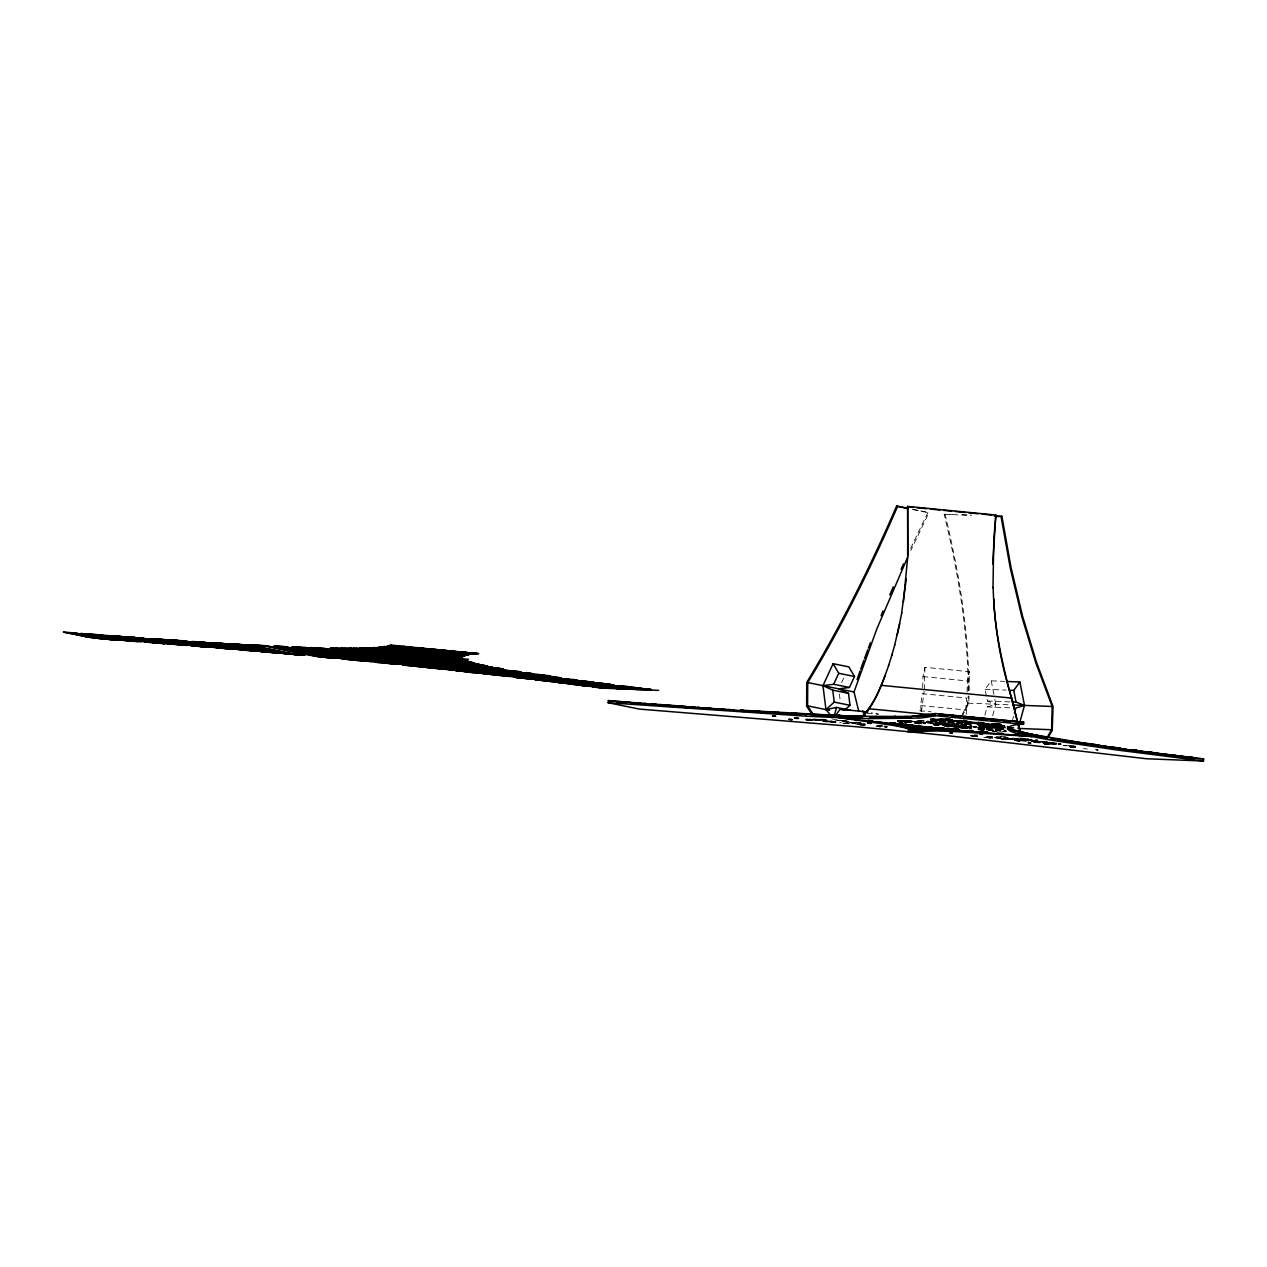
<?xml version="1.0" encoding="UTF-8"?>
<svg xmlns="http://www.w3.org/2000/svg" width="1267" height="1267" viewBox="0 0 1267 1267"><rect width="100%" height="100%" fill="white"/><g stroke="black" fill="none" stroke-linecap="round" stroke-linejoin="round"><path stroke-width="0.75" stroke-dasharray="5 3.75" d="M968.954 695.947L968.891 703.185L962.888 715M962.112 714.667L968.051 703.153L968.146 696.137M922.661 687.791L922.978 676.61L924.942 667.329L969.366 671.684L968.843 690.309M924.308 689.691L924.942 667.329M967.085 692.146L967.402 680.965L969.366 671.684M964.029 716.932L963.474 726.213L957.472 727.179L958.723 720.622M904.686 722.206L907.378 722.206M921.109 711.42L920.666 705.529L922.186 693.683L966.61 698.022L965.391 713.812M921.473 711.69L924.086 691.386M966.119 714.35L968.305 697.42M964.805 721.129L963.474 726.213L963.395 720.511M984.887 715.142L987.151 706.923L995.83 704.278L994.833 699.257M990.366 723.995L989.464 727.29L986.93 729.744M992.647 715.776L995.83 704.278L987.389 700.984L985.077 689.28L991.222 680.838L1004.588 681.377M1012.634 719.577L1013.552 716.283M922.36 723.79L915.598 722.713M841.621 682.612L843.806 677.893M910.64 548.453L927.935 512.359L928.854 512.818L910.767 550.591M970.316 727.131L956.648 726.593L960.212 719.973M958.612 721.113L955.983 725.959L971.583 726.577M956.648 726.609L959.42 722.063L984.269 723.061M983.461 730.774L988.086 723.204M850.03 723.79L839.609 722.364M968.162 690.832C968.051 631.251 958.137 572.098 944.184 514.323L952.578 514.339M900.948 722.111L899.618 721.667L910.007 722.158M963.664 727.844L961.542 727.828M915.043 722.507L919.05 721.857M950.915 719.102L930.453 719.07M951.343 719.292L931.166 719.292M952.23 719.45L930.39 719.403M951.897 719.482L930.358 719.292L967.45 721.509M1034.854 741.353L1036.089 741.306L1030.704 740.546M1000.154 723.995L996.1 723.869A337.545 14.143 5.2 0 1 992.869 723.742M962.049 514.719L971.536 515.083M944.184 514.323L970.728 515.368M985.077 689.28L1006.093 690.103M987.389 700.984L1010.322 701.902M968.051 703.153L1011.114 704.88M987.151 706.923L1010.084 707.825M994.595 723.79L1000.328 724.027M978.092 724.407L1004.842 725.468M979.391 726.894L1004.763 727.892M978.108 727.432L1003.48 728.446M974.165 734.828L978.076 734.987M970.87 735.272L976.762 735.493M1000.344 736.428L1008.215 736.745M977.791 736.111L969.999 735.794L975.178 736.349M987.531 736.491L1007.012 737.267M973.579 736.111L977.506 736.27M987.056 736.808L1006.917 737.426M1018.652 738.059L1028.535 738.455M986.169 737.125L1027.664 738.772M985.774 737.283L1028.582 738.978M987.452 737.521L1028.646 739.152M1000.265 738.376L1037.641 739.865M1001.563 738.772L1036.77 740.166M1037.926 740.577L1000.328 738.709M1015.643 740.039L1025.446 740.435M1027.394 740.514L1037.198 740.894L1031.813 740.625M1046.194 741.607L1014.614 740.356L1025.795 741.163M1014.281 740.53L1025.953 740.989M1033.729 741.29L1047.35 741.844M1033.682 741.48L1047.492 742.034M1034.268 741.86L1047.825 742.399M1034.157 742.034L1045.94 742.51M1057.011 743.127L1033.761 742.209L1039.843 742.779M1034.632 742.605L1042.488 742.921M1044.451 742.985L1056.219 743.46M1043.865 743.349L1055.68 743.824M1056.187 744.204L1044.261 743.919L1047.556 744.299M1063.615 745.645L1069.459 745.867L1063.472 745.534M1071.407 745.946L1075.303 746.105M1070.029 746.263L1075.81 746.485L1070.948 746.152M1069.902 746.453L1075.826 746.691M1071.502 746.722L1075.398 746.881M1070.187 747.039L1076 747.277M980.816 722.919L983.873 723.045M970.855 724.059L938.53 719.213M978.837 725.152L980.468 725.136L978.631 724.787M982.511 722.618L930.611 720.179L971.71 724.186M980.991 722.19L984.174 722.333M798.083 718.278L795.201 718.104M967.069 721.873L931.34 719.814M1026.46 740.308L1024.67 740.308L1026.064 740.577M1014.835 740.514L1023.293 741.084M959.167 720.654L966.246 721.05M970.87 724.566L931.403 720.147M918.892 723.774L915.55 723.552M794.852 717.946L797.988 717.977L795.122 717.47M798.495 718.437L794.567 718.167M1003.163 738.471L1016.894 739.405M951.976 720.226L932.686 719.007M1034.505 741.48L1038.797 741.559L1031.401 740.498M951.517 719.767L941.555 719.118M932.005 720.654L979.264 723.204A337.545 14.143 5.2 0 0 984.031 723.394L979.296 722.808M970.332 723.9L965.486 723.774L970.427 724.613M979.074 725.294L983.176 725.405L978.837 724.676M915.598 723.441L919.699 723.536L915.36 722.808M962.271 728.002L966.357 728.097L961.035 727.274M945.847 718.991L950.678 719.308M977.522 724.391L1002.625 727.955L979.375 725.658M1000.471 738.598L1013.362 739.611M1026.349 740.166L1021.962 740.055L1025.51 740.657M807.222 720.115L812.749 720.606L809.803 720.321M1034.41 741.607L1041.474 741.813L1038.671 741.227M931.562 720.67L939.18 721.034L931.071 719.862M970.585 723.79L963.094 723.536L964.425 723.964M979.027 725.421L985.853 725.595L979.074 724.566M961.415 727.939L969.033 728.303L960.924 727.131M1033.603 742.256L1041.268 742.842M1050.501 744.204L1043.089 743.713L1049.852 744.41M975.384 736.127L970.649 735.763M986.645 737.331L995.181 737.964M867.135 713.289L878.474 714.145L871.474 712.719M856.809 722.253L860.594 722.538A83.59 3.5 5.2 0 1 857.126 722.127M848.367 723.774L843.347 723.299L847.116 723.742M1070.583 746.564L1074.844 746.897M956.157 726.925L945.071 726.339M1026.603 740.071L1019.333 739.865L1026.413 740.767M931.102 720.749L936.503 720.828L931.182 719.989M908.946 722.19L902.009 721.905L902.88 722.19M962.207 728.129L960.956 728.034L967.37 728.541M1015.01 740.181L1024.021 740.91M986.55 736.919L1025.225 740.609M1001.563 738.471L1026.476 740.181M1043.644 743.539L1051.911 744.22M993.059 731.312L996.733 731.613M1034.981 742.003L1055.554 743.697L1034.11 741.559M1017.702 739.785L1047.461 742.304M1000.993 738.154L1025.953 740.752L1014.503 739.865M1012.935 739.738L1001.073 738.74M1053.843 743.935L1043.2 743.064L1056.916 744.299M1070.393 746.311L1073.292 746.564M1047.967 742.684L1034.822 741.575M1005.602 739.469L1000.93 739.057M1095.306 749.652L1098.109 749.89M805.685 719.925L813.066 720.559M1049.947 742.858L1055.854 743.381M1071.122 746.817L1074.147 747.087M1070.203 746.801L1073.893 747.118M1002.07 726.45L1003.923 726.625M957.789 726.941L952.04 726.941M822.821 721.557L830.503 722.238M1039.003 741.243L1046.463 741.908M1049.25 742.462L1056.345 743.096M992.758 738.028L986.724 737.489M831.421 722.19L812.796 719.023M971.995 735.351L977.902 735.889M807 719.244L835.792 721.968M794.662 718.056L798.178 718.389M860.705 724.851L864.506 725.215M806.889 720.02L812.464 720.59M860.071 724.93L863.841 725.278M1015.152 739.77L1025.922 740.799M1033.413 741.765L1055.158 743.951M959.531 726.989L946.275 726.244L947.605 726.672M880.961 726.894L875.212 726.355L880.201 726.815L876.368 726.039M1020.046 741.1L1015.326 740.625M898.224 721.762L902.12 722.142M915.788 723.489L919.699 723.869M960.703 727.86L968.511 728.62M978.267 729.57L984.126 730.14M962.033 728.192L965.913 728.573M993.154 731.202L997.05 731.582M805.432 719.07L820.905 720.622M922.978 676.61L967.402 680.965M920.666 705.529L965.09 709.884M919.699 710.724L931.293 711.864M947.7 718.959L951.612 719.339M996.638 723.742L1000.55 724.122M945.087 718.943L950.868 719.498M962.429 720.638L968.226 721.208M977.855 722.142L983.635 722.713M995.197 723.837L1000.978 724.407M942.711 718.959L952.562 719.925M968.336 721.477L960.006 720.527L978.441 723.314M976.208 722.238L984.095 723.014M991.966 723.79L1001.817 724.756M940.082 718.943L951.77 720.084M953.718 720.274L967.339 721.604M969.287 721.794L982.907 723.14M984.855 723.33L1000.423 724.851M939.037 719.086L1001.516 725.215M933.89 718.943L1004.082 725.69L990.81 723.869M933.336 719.023L1003.401 725.88M930.675 718.991L1005.808 726.466M931.435 719.308L1003.607 726.387M930.643 719.466L1004.462 726.688M930.564 719.925L971.741 723.964M979.581 724.724L1005.064 727.226M977.839 724.676L1004.969 727.337M931.799 720.511L970.839 724.328M978.647 725.104L1005.966 727.781M978.393 725.199L1003.987 727.812M930.406 720.955L971.741 724.993M977.855 725.484L1003.242 728.082L977.966 725.722M931.102 721.129L970.158 724.946M920.428 720.527L924.356 720.907M926.921 721.05L971.726 725.437M979.185 726.07L1004.937 728.81M918.813 720.59L924.657 721.176M926.605 721.366L971.409 725.753M1004.525 728.984L979.201 726.514L1004.921 729.238M916.896 720.622L924.72 721.382M926.668 721.572L971.662 725.991M907.71 720.559L970.459 726.704M977.807 727.321L1003.781 729.966M906.443 720.527L928.711 722.808M930.516 722.982L971.583 727.005M978.789 727.622L1006.172 730.299M901.249 720.543L971.631 727.242M978.029 727.971L1005.634 730.758M897.353 720.67L924.91 723.362M934.127 724.17L971.551 727.844L934.397 724.36M978.061 728.573L1006.632 731.186M897.242 720.717L924.625 723.409M979.375 728.763L1000.898 730.869M897.384 720.986L925.385 723.821M933.652 724.756L971.662 728.256M978.172 728.984L1005.555 731.661M897.337 721.461L905.192 722.222M914.98 723.014L922.709 723.774M933.636 724.993L938.15 725.294M945.388 726.134L955.54 726.989M961.067 727.67L969.968 728.573M977.823 729.333L986.74 730.188M988.513 730.362L996.543 731.154M897.321 721.652L903.165 722.222M914.584 723.267L920.46 723.837M945.42 726.403L951.802 727.005M978.583 729.649L985.077 730.172M992.235 730.996L996.591 731.692M944.675 726.514L948.571 726.894M961.035 728.224L966.087 728.62M842.793 723.251L845.707 723.52L843.6 723.188M987.579 736.808L999.077 737.948M1068.714 745.725L1075.778 746.437M1002.704 728.018L983.936 725.262L975.843 722.111M1030.72 740.324L1037.578 741.084M795.027 718.231L798.558 718.579M1034.917 741.718L1040.35 742.272M971.536 735.826L977.174 736.412M1004.066 725.928L988.703 724.059M1033.698 741.575L1056.931 744.046M987.041 737.616L990.43 737.98M999.679 726.213L984.887 724.17L978.488 721.905M1053.178 743.65L1056.757 744.046M983.841 737.204L992.552 738.075M987.484 737.663L991.047 738.059M822.853 720.828L834.383 722.158M1025.035 740.736L1026.286 740.878M806.145 719.941L808.504 720.21M1015.833 740.767L1019.349 741.163M833.734 722.269L824.294 721.208M806.683 719.197L822.584 721.018M794.805 717.835L798.289 718.231M1043.96 743.967L1047.255 744.347M1003.321 727.179L979.597 724.075M999.631 724.692L994.088 724.011M1071.344 747.182L1075.414 747.498M1069.855 746.912L1073.783 747.387M795.692 718.389L798.685 718.753M794.124 718.5L797.814 718.927M1003.432 729.507L990.065 727.147L977.031 723.077M795.898 717.439L797.925 717.692M835.887 722.222L822.917 720.67A295.813 12.385 5.2 0 0 809.534 719.118M807.412 719.529L815.061 720.559M1000.724 724.534L994.326 723.726M1083.507 748.559L1087.387 749.019M1003.068 728.889L980.135 724.518M991.823 723.679L1001.152 724.851M959.42 722.063L972.486 723.71M1003.717 727.591L985.504 724.993L977.57 722.412M961.257 727.416L963.664 727.812M1003.638 728.477L978.932 725.152M808.9 720.004L812.654 720.527M980.389 722.428L983.493 722.855M974.323 722.111L1002.989 726.799M998.554 723.853L1001.326 724.249M977.823 723.837L956.759 720.622M1003.67 726.197L987.706 723.9M996.701 723.663L999.948 724.138M915.661 722.998L916.991 723.251L915.36 723.283A48.764 2.043 5.2 0 1 918.718 723.742M971.203 724.043L940.352 718.959M964.488 720.654L967.735 721.145M971.694 723.536L943.582 718.912M1096.62 750.064L1097.982 750.286M947.89 719.102L952.151 719.846M912.303 509.176L927.935 512.359M913.206 509.635L928.854 512.818M877.667 725.405L882.608 726.149M856.08 722.174L865.646 724.122M854.908 722.206L864.458 724.154M843.996 720.622L865.599 725.025M842.127 720.511L865.092 725.183M840.924 720.543L863.872 725.215M835.84 719.783L854.972 723.679M834.129 719.672L853.515 723.615M855.447 724.011L861.259 725.199M822.568 719.149L837.74 722.253M821.206 719.181L836.378 722.269M819.812 719.197L835.016 722.301M815.71 718.991L830.661 722.047M814.269 719.007L829.236 722.063M810.009 719.086L817.722 720.67M808.584 719.118L816.328 720.701M807.475 719.213L814.919 720.733M795.264 717.36L799.097 718.136M806.762 719.704L810.595 720.48M794.156 717.787L798.02 718.579M985.077 723.425L980.357 721.952M1073.26 746.041L1075.984 746.659M1096.319 749.636L1097.887 749.985M975.653 722.602L977.728 723.568M987.627 724.344L989.464 727.29L981.228 723.267L981.656 730.869M978.726 726.118L979.977 729.539M944.992 514.038C958.945 571.813 968.859 630.966 968.986 690.547M991.222 680.838L994.516 697.579M839.372 694.015L840.227 700.857M945.8 726.672A41.795 1.758 5.2 0 1 948.381 726.973M945.926 726.371A48.764 2.043 5.2 0 1 949.046 726.72M898.984 721.937A55.732 2.328 5.2 0 1 902.5 722.174M917.641 723.362A55.732 2.328 5.2 0 1 921.584 723.695M933.478 724.787A55.732 2.328 5.2 0 1 941.254 725.563M945.039 725.959A55.732 2.328 5.2 0 1 952.309 726.751M962.16 727.923A55.732 2.328 5.2 0 1 965.09 728.303M899.538 721.636A62.701 2.629 5.2 0 1 906.443 722.158M916.564 722.966A62.701 2.629 5.2 0 1 925.464 723.742M934.381 724.581A62.701 2.629 5.2 0 1 943.139 725.453M947.383 725.896A62.701 2.629 5.2 0 1 959.436 727.226M963.126 727.67A62.701 2.629 5.2 0 1 969.952 728.541M978.457 729.744A62.701 2.629 5.2 0 1 980.769 730.125M898.065 721.208A69.653 2.914 5.2 0 1 910.609 722.174M915.487 722.586A69.653 2.914 5.2 0 1 925.369 723.441M935.284 724.36A69.653 2.914 5.2 0 1 971.124 728.287M978.219 729.238A69.653 2.914 5.2 0 1 984.253 730.109M898.604 720.939A76.622 3.215 5.2 0 1 914.394 722.19M916.199 722.348A76.622 3.215 5.2 0 1 925.274 723.14M930.738 723.647A76.622 3.215 5.2 0 1 971.314 727.939M979.644 729A76.622 3.215 5.2 0 1 986.882 729.998M992.885 730.932A76.622 3.215 5.2 0 1 995.387 731.36M897.955 720.575A83.59 3.5 5.2 0 1 925.195 722.839M931.15 723.394A83.59 3.5 5.2 0 1 970.474 727.496M980.088 728.668A83.59 3.5 5.2 0 1 995.846 730.837M882.798 725.833A90.559 3.785 5.2 0 1 879.076 725.405M859.279 722.919A90.559 3.785 5.2 0 1 855.146 722.333M847.956 721.224A90.559 3.785 5.2 0 1 844.962 720.717M902.769 720.638A90.559 3.785 5.2 0 1 925.1 722.538M931.546 723.124A90.559 3.785 5.2 0 1 968.574 726.925M979.502 728.208A90.559 3.785 5.2 0 1 997.905 730.647M1001.643 731.202A90.559 3.785 5.2 0 1 1005 731.74M881.484 726.023A97.527 4.086 5.2 0 1 875.434 725.326M864.157 723.964A97.527 4.086 5.2 0 1 849.666 722.016M845.596 721.414A97.527 4.086 5.2 0 1 841.937 720.828M833.607 719.26A97.527 4.086 5.2 0 1 831.77 718.817M906.032 720.606A97.527 4.086 5.2 0 1 925.005 722.238M931.958 722.871A97.527 4.086 5.2 0 1 970.284 726.799M977.839 727.67A97.527 4.086 5.2 0 1 998.998 730.346M1003.416 730.964A97.527 4.086 5.2 0 1 1006.141 731.376M1074.622 746.944A337.545 14.143 5.2 0 1 1068.477 745.725M1033.397 741.068L1030.99 740.989L1033.381 741.052"/><path stroke-width="1.5" d="M907.996 508.574L897.559 506.436C871.284 566.903 842.032 626.199 807.744 682.549L807.554 705.846L813.271 714.35L817.152 715.142M1043.374 737.109L1047.302 737.267L1051.578 729.744L1052.196 706.495L1035.757 662.72L1021.756 616.475L1010.195 567.759L1001.073 516.572L995.387 516.35M907.663 555.865L907.647 506.42L995.846 515.051L993.787 539.679L992.98 587.809M1141.092 752.044L1138.273 750.761M884.762 722.903L910.229 728.541A83.59 3.5 5.2 0 0 914.236 728.842L910.26 728.794C910.72 725.088 900.805 725.5 897.86 724.075L907.473 724.613M992.71 564.195L995.846 515.051M1192.722 757.539L1203.65 758.87L1203.46 761.008L1146.556 758.759L944.897 735.367A382.65 16.028 5.2 0 0 907.41 731.613A383.79 16.075 5.2 0 0 856.128 726.735L639.455 709.092L608.16 702.726L608.366 700.572L673.236 706.242M608.16 702.726L803.563 716.013A383.79 16.075 5.2 0 0 838.976 717.66L839.166 715.507L856.619 716.124M1007.376 726.545L1014.709 730.204L1032.082 734.401L1031.876 736.539L960.307 731.898A170.823 7.159 5.2 0 0 936.962 730.98L907.41 731.613L910.688 730.204L905.129 727.86A170.823 7.159 5.2 0 0 892.285 725.247L838.96 717.66A383.79 16.075 5.2 0 0 868.988 718.611L920.08 718.088L933.937 716.14L935.347 715.697L935.537 713.543L1023.736 722.19L1023.546 724.328C1008.31 723.932 999.647 730.457 1020.283 733.941A382.65 16.028 5.2 0 0 1031.876 736.539A383.774 16.075 5.2 0 0 1053.146 740.466L1116.306 749.906L1203.46 761.008M906.301 578.876L901.613 613.054M903.387 601.983L907.869 555.453L907.647 506.42M901.819 612.642L897.226 634.656M899.76 623.538L894.613 645.188M1057.66 739.326L1051.832 738.518M834.003 716.631L836.553 707.429L850.553 710.28M1014.455 712.988L1015.817 708.063L1024.496 705.402L1019.887 681.979L1006.505 681.456M1018.114 728.43L1024.496 705.402L1016.055 702.124L1012.222 701.981M891.715 655.53L894.803 644.776M888.531 665.698L891.905 655.118M460.824 657.019L361.76 648.276L461.204 658.207L457.054 657.969M794.726 713.812L801.092 713.923M858.788 711.341L854.006 691.988L876.922 628.733L907.6 557.369M857.094 679.587L860.055 670.972M888.737 665.286C882.275 683.293 875.798 702.472 862.067 716.283L845.168 715.728M860.673 669.229L863.793 660.487M864.442 658.729L867.689 649.892M907.077 508.115L896.656 505.992C870.397 566.587 840.924 625.866 806.746 682.406L806.636 706.321L812.812 715.317L862.035 717.28C873.438 705.751 879.472 690.135 885.269 675.263M868.37 648.102L870.413 642.733M881.088 615.683L883.067 610.916M889.798 594.872L893.314 586.748M979.834 718.896L977.459 718.801L981.26 719.118M901.122 569.216L903.514 563.863M844.471 710.328L849.999 705.307L848.51 693.35L838.722 688.884L849.413 687.474L854.496 676.483L848.874 666.901L833.116 663.686L822.964 685.669L825.957 709.615L830.978 715.522M848.51 693.35L832.736 690.135L822.964 685.669L833.654 684.259L838.738 673.284L833.116 663.686M389.666 646.408L388.874 646.297L459.303 656.734L371.722 648.166L459.826 656.29L460.618 655.863L378.104 647.785L465.306 652.473L384.313 646.962L448.391 650.795L391.297 646.566M910.625 728.588L907.948 726.45L897.59 724.027M910.53 729.665L910.229 728.541M834.589 716.932L840.037 709.235L867.974 712.006M1184.439 757.033L1177.597 757.08M1016.055 702.124L1013.743 690.42L1019.887 681.979M1159.448 754.594L1157.785 753.295M849.999 705.307L834.24 702.092L825.957 709.615L836.553 707.429M91.604 635.638L72.393 633.769L107.838 637.792A197.731 8.283 5.2 0 1 121.379 639.407L136.535 641.387L77.651 634.941L80.391 635.115M562.722 679.65L606.735 684.022L439.015 668.691L592.861 682.232L583.279 680.854L525.187 678.542M368.808 660.63L367.319 661.358L492.15 667.091M806.224 714.841L804.941 714.398M1001.073 516.572L1001.88 516.287L1011.018 567.473L1022.58 616.19L1036.564 662.435L1053.035 706.527L1052.244 730.378L1047.524 738.313L1020.458 732.785C1009.229 688.741 995.64 644.792 993.756 599.006M935.537 713.543L909.864 716.488L862.067 716.283M462.993 655.72L464.276 655.34M578.861 684.988C584.135 685.526 648.91 692.115 629.731 686.999L576.913 684.813M463.073 655.087L378.865 647.469L475.093 653.709L459.351 653.043A368.412 15.426 5.2 0 1 442.626 652.188L369.22 648.039M391.17 645.521L389.65 645.917L472.243 654.01L385.944 646.629L467.697 654.627L465.844 654.976L381.304 647.215M932.639 714.35L934.207 713.97M350.151 647.643L348.963 648.34L368.396 650.842L434.264 654.706A337.545 14.143 5.2 0 0 451.084 655.372L462.598 655.673L339.619 648.435L418.87 652.838M797.355 714.002L781.359 713.733M895.167 716.14L893.964 716.837L896.307 717.502M1061.588 740.609L1065.785 740.498M1169.314 755.829L1173.685 755.449M412.915 659.759L343.357 653.899L387.528 660.218L412.915 659.759C396.27 659.584 379.403 659.901 362.6 660.962L294.15 647.009L487.066 665.904L294.15 647.009L352.844 655.577L399.675 660.566L391.297 657.731L352.844 655.577M943.582 727.892L927.333 728.652L898.255 723.98M388.082 646.693L434.629 649.369L471.166 654.12L365.324 648.213L416.748 651.903M933.082 715.19L934.998 714.841M464.704 654.722L466.636 654.39M930.96 715.126L932.924 714.778M928.806 715.047L930.849 714.715M363.851 661.089L368.079 660.424L463.754 664.209L440.663 662.689M676.499 706.352L677.544 706.131L666.743 705.64M771.445 712.656L772.553 712.418L759.218 712.086M1151.655 753.168L1156.929 753.168M965.517 717.676L968.875 717.059L964.187 717.328L968.099 717.692M383.553 647.294L385.928 647.009M468.838 654.073L471.324 653.772L391.661 645.98L477.152 653.534L474.951 653.724M468.521 659.236L439.396 657.795L393.514 650.715A337.545 14.143 5.2 0 1 384.281 648.831L379.15 647.564L420.09 654.627L465.29 660.693L410.286 652.489L383.077 647.152L461.616 658.967L386.324 646.613L460.491 657.525L459.161 657.256M1013.537 727.733L1007.598 728.05M1017.939 722.76L1023.736 722.19L1016.878 722.063L1020.109 722.19L1018.066 722.142M926.541 715.348L924.039 715.617L927.967 716.013M1133.997 750.682L1137.402 750.666M990.984 720.115L997.272 719.593L991.681 719.593M1100.104 746.168L1106.424 746.833M923.12 716.283L928.046 716.14M916.199 716.457L919.779 716.473M375.729 647.69L378.627 647.469M920.729 716.188L923.643 715.966M910.276 729.127L944.263 729.048L917.672 728.715M910.181 730.204L933.763 729.824L972.47 731.471M987.769 719.038L989.337 719.038M912.113 728.968L922.709 728.636L903.482 725.262M911.702 716.409L915.138 716.267M984.966 719.007L986.755 718.896L977.427 718.927M709.346 708.902L719.735 708.855M157.235 639.423L251.389 649.147A295.813 12.385 5.2 0 1 277.901 652.172L300.707 655.023L133.494 637.491L267.749 652.077L264.787 651.824M714.572 708.95L678.51 705.988L682.359 706.4M685.479 707.398L699.986 707.635M79.441 635.353L109.247 635.923L106.571 636.382A197.731 8.283 5.2 0 1 102.152 636.636L87.645 636.826L103.007 637.491A173.12 7.254 5.2 0 0 110.292 637.491C136.298 635.005 161.606 642.559 187.215 645.441L155.271 638.932L165.708 639.661L198.555 646.36L209.847 647.279L175.907 640.358L185.869 641.023L221.091 648.197L232.289 649.132L195.609 641.656L205.111 642.274L243.438 650.082L254.524 651.032L214.392 642.844L223.42 643.398L265.579 651.982L276.57 652.948L232.225 643.921L240.793 644.412L287.514 653.93L305.125 655.197L204.019 645.505L188.799 645.046M364.405 648.419L368.174 648.308M579.922 685.019L638.22 689.486L558.62 682.501L648.609 689.866L538.507 680.031L650.747 689.517L626.785 687.173A368.412 15.426 5.2 0 0 603.868 685.051L533.249 679.001M910.625 716.663L906.776 716.774L910.656 717.154M908.027 716.536L904.131 716.631L909.975 717.217M926.541 722.079L929.725 722.38L928.41 722.19M973.214 726.64L976.382 726.925L973.23 726.672M944.263 728.509L932.544 728.715L909.5 725.421L944.675 729.063L941.333 727.923M360.382 648.498L356.138 648.561L460.95 659.283M400.34 650.684L432.807 649.464L383.41 650.89L330.133 648.276L360.667 650.319L452.271 651.095L441.724 652.79L461.03 656.702L410.983 649.084A368.412 15.426 5.2 0 1 400.261 647.247L391.329 645.505L459.873 655.435L462.93 655.704L403.128 646.439L460.618 654.421L465.955 654.912L420.153 648.07L466.858 653.962M905.398 716.995L901.154 717.043L908.993 717.819M353.382 648.403L357.69 648.356M898.398 716.9L902.706 716.853M702.631 708.158L716.742 708.95M399.279 650.969L441.755 650.399L389.064 650.668L345.891 648.403L382.903 650.747M421.373 661.833L377.471 660.503L470.912 664.874M628.67 686.952L620.529 688.789L614.463 687.427L614.717 685.495L613.513 684.956L605.246 685.209L610.076 688.187L608.445 688.234L599.354 686.096L596.345 684.639L595.775 682.897L591.499 682.121L587.334 683.246L597.343 687.363L588.664 685.669A368.412 15.426 5.2 0 1 583.453 684.243C578.655 682.834 575.519 677.116 569.754 680.68A192.061 8.045 5.2 0 0 571.037 681.773L583.358 685.558L563.736 681.155L561.218 679.888L561.424 678.336L560.236 677.845L552.729 678.463L569.057 683.752L546.52 678.954L540.661 675.042L533.565 675.533L542.197 679.017L563.863 683.261L628.258 686.635L573.413 684.465L586.383 686.033L639.677 688.139L651.539 689.676L599.275 687.601L603.963 688.219L602.854 688.171L592.338 686.888L648.229 689.105L582.899 685.669M346.936 648.577L351.656 648.577M893.9 716.979L890.891 716.9L904.48 717.835M389.397 650.842L396.143 650.858M893.853 716.916L889.07 716.9L899.76 717.835M377.138 660.329L388.288 660.376M760.374 712.387L776.465 712.656M921.885 728.652L925.781 728.683M929.661 728.715L933.541 728.731M341.979 648.546L336.784 648.482L465.353 661.073L470.168 662.483M886.995 717.043L881.8 716.979L889.592 717.74M333.791 648.292L339.049 648.371M421.879 661.58L362.251 657.747L356.645 656.354C378.706 654.437 399.944 661.469 421.879 661.58L359.67 654.548L362.251 657.747L365.83 659.442L448.059 663.148L329.927 651.286L365.83 659.442L362.6 660.962L492.388 666.949L376.806 662.372L393.198 663.956M878.807 716.789L884.065 716.853M423.748 660.74L382.333 660.155L337.735 652.996L487.066 665.904M927.333 728.652L945.087 728.889M394.512 650.494L359.717 648.324L399.232 650.24L423.859 648.561L403.254 649.923L380.274 648.831M1066.561 741.274L1076.681 742.304L1075.54 743.032M181.498 644.808L252.893 645.267L247.176 645.917A295.813 12.385 5.2 0 1 236.881 646.186L204.066 645.584M389.983 646.297L388.969 646.265L422.513 651.491A192.061 8.045 5.2 0 0 436.608 653.534L461.109 656.575L437.178 652.964L444.321 650.541L435.088 652.98L440.061 654.928L461.204 658.492M317.304 648.039L324.653 648.245M954.083 729.491L957.995 729.586M314.137 647.833L321.533 648.039M859.137 716.314L862.843 716.425M863.429 716.33L855.954 716.108L859.897 716.488M991.618 719.276L993.391 719.292L991.823 719.086M399.675 660.566L348.409 654.754L402.082 658.761M944.675 729.063L910.989 725.453M301.53 647.516L309.607 647.801M846.546 716.013L854.607 716.298M298.252 647.279L306.361 647.58M455.93 663.465L370.107 660.313L317.779 650.098M843.268 715.776L851.376 716.077M294.958 647.041L482.268 664.89L310.953 647.611L474.856 663.148L469.693 661.707L330.798 648.102L467.792 661.073L341.171 648.229L464.815 659.885L350.611 648.245L462.993 658.792L359.115 648.15L462.281 657.763L366.686 647.928L462.724 656.829L373.322 647.58L464.292 655.989L465.496 655.593L379.023 647.12L467 655.229L468.774 654.881L383.806 646.55L473.177 654.247L387.639 645.869L389.207 645.473L478.72 653.693L390.537 645.061M746.421 711.341L740.625 710.154L855.32 716.457M994.294 515.986L1001.88 516.287M187.991 644.602L162.524 643.414L205.476 644.618L227.553 643.921L144.802 642.052L178.9 642.955A189.131 7.919 5.2 0 0 190.62 643.002L200.344 642.337L127.27 640.738L161.622 641.419A180.547 7.554 5.2 0 0 170.538 641.308L176.556 640.643L109.944 639.471L154.97 639.138L122.883 639.059A338.067 14.159 5.2 0 1 111.417 638.869L95.199 638.204L117.166 638.299A207.25 8.679 5.2 0 0 127.207 638.14L132.069 637.428L160.798 643.303L145.705 642.068L117.752 636.382M476.835 665.127L364.611 660.693L302.37 648.055L476.994 665.159L364.167 660.661L302.655 648.07M389.666 663.655L497.678 667.947L503.395 668.96L402.463 664.969L424.983 667.313L514.608 670.861L520.199 671.763L435.23 668.39L532.758 673.838L459.177 670.908M503.411 669.119L383.822 662.926L491.96 667.218L486.845 666.236M1009.926 690.262L1013.743 690.42M428.563 667.614L514.845 671.035M609.411 684.259L554.265 682.074L529.083 676.705L520.769 672.001L438.825 668.707L533.328 674.044L462.803 671.241M592.861 682.232L572.7 680.157A337.545 14.143 5.2 0 0 546.584 677.607L455.091 669.926L465.575 671.795L545.396 675.596M469.281 672.033L539.948 675.026M546.109 675.802L475.711 672.825L492.942 674.63L554.043 677.053M482.949 673.49L546.853 676.024L539.299 674.804M485.704 673.949L552.396 676.594L561.519 678.083L502.872 675.77L569.263 679.16M534.706 678.225L483.63 673.601L553.204 676.816L559.935 679.223L607.748 685.875M559.697 677.623L495.65 675.089L577.293 680.236L522.574 678.067M499.261 675.422L560.584 677.861M505.549 676.23L575.139 679.761L515.384 677.386L532.346 679.239M518.979 677.734L576.2 679.999M528.767 678.89L594.175 682.47L538.491 680.062M591.705 681.963L534.927 679.714L551.731 681.583M544.62 680.886L600.415 683.103L610.789 684.528L557.813 682.422L631.299 687.189L580.429 685.178L589.884 686.381L641.276 688.424M548.183 681.234L612.183 684.798L561.344 682.77L570.91 683.974L621.606 685.985M595.807 687.252L649.876 689.391M601.73 688.108L658.634 690.372M1013.03 704.959L1052.196 706.495M1018.415 728.43L1051.578 729.744M946.401 729.127L959.578 729.665L955.175 729.19L958.802 729.412M1024.179 734.084L1032.082 734.401L1085.93 743.428M1031.512 735.208L1037.388 735.446L1032.526 734.496M1031.275 735.351L1035.202 735.493L1031.861 734.733M1036.802 736.206L1048.411 737.457M1036.675 736.349L1046.479 737.267M1036.596 736.491L1042.519 736.729M1051.816 739.041L1059.624 739.358M1050.058 739.136L1053.97 739.294M1059.275 740.023L1065.214 740.261M1057.755 740.134L1065.547 740.435L1059.861 739.532M1058.072 740.324L1063.963 740.546M1067.147 741.021L1077.235 742.129M1065.452 741.654L1069.38 741.813M1074.416 742.367L1078.328 742.525L1065.705 741.147L1072.42 741.797M1075.794 742.779L1090.412 744.077L1082.667 743.777M1074.574 742.921L1078.47 743.064M1083.269 743.982L1091.125 744.299M1082.192 744.125L1087.989 744.362M1091.536 744.853L1104.713 746.12M1091.172 745.234L1099.059 745.534M1099.851 746.12L1105.6 746.358M1100.659 746.358L1106.519 746.58L1100.928 745.804M1100.706 746.722L1104.571 746.865M1108.419 747.023L1121.2 748.496M1108.419 747.419L1152.099 752.455M1108.577 747.783L1118.223 748.179M1109.369 748.021L1113.313 748.179M1118.603 748.955L1136.721 750.46L1128.881 750.143M1128.216 750.333L1137.94 750.713L1119.838 749.209L1123.496 749.399M1127.614 750.507L1131.463 750.666M1137.734 751.283L1154.427 752.756L1146.54 752.44M1139.081 751.553L1155.789 753.026L1147.95 752.709M1138.178 751.727L1144.101 751.965M1147.411 752.899L1155.235 753.216M1157.832 753.707L1173.258 755.132M1157.325 753.897L1178.722 756.399M1156.866 754.087L1176.314 755.686L1168.491 755.385M1166.939 755.1L1174.778 755.417M1177.186 756.13L1183.109 756.351M1176.79 756.32L1196.555 758.173L1186.878 757.793M1187.448 757.365L1193.229 757.603L1148.045 752.123M1187.163 757.587L1194.876 757.888L1184.693 756.637M1197.758 758.632L1203.65 758.87M467.111 664.446L365.244 660.297L311.46 649.132L457.45 663.781L483.994 665.476M925.908 716.013L923.881 715.966L926.605 716.267M826.591 714.968L852.406 716.584M781.106 713.859L784.273 713.986M386.625 658.634L374.335 657.335L391.978 659.299L367.414 656.67L372.023 656.686M457.45 663.781L365.815 659.901L320.551 650.209M1004.636 720.78L1010.322 720.971L1005.428 720.559M931.641 727.131L924.958 726.625M956.189 729.539L948.064 729.19L959.056 729.681L951.248 729.095M910.83 728.382L918.623 728.715L903.64 725.896M720.194 709.995L723.441 710.138M820.81 714.715L829.758 715.111M910.846 727.923L926.51 728.636M818.609 714.81L828.792 715.174M423.907 653.471L464.878 655.102L392.722 651.713M813.271 714.35L820.018 714.667M910.276 727.416L943.25 729.048M811.513 714.255L794.14 713.353L797.925 714.129M780.314 713.78L784.067 713.97M421.246 652.568L467.745 654.58L353.921 648.466L388.985 651.048M909.468 716.964L904.717 716.805L910.324 717.439M741.211 710.296L745.36 710.835L740.894 711.341L748.338 711.183L740.815 710.249M791.305 713.384L810.31 714.303M1006.125 721.335L1010.496 721.572M448.059 663.148L364.072 658.365L349.518 653.455L329.927 651.286M979.439 718.611L985.647 718.975M944.105 728.81L909.088 726.862L899.982 723.79M949.949 729.143L957.725 729.57M188.466 642.591L233.524 644.697L124.103 638.711M418.458 661.564L376.885 660.155L467.333 664.542M1000.154 720.226L993.455 719.846M774.042 712.387L789.927 714.05M174.925 641.672L203.338 642.686L161.004 640.69M185.505 642.543L261.651 646.186L85.253 636.541L143.456 640.912M372.799 656.734L397.331 659.98A20.905 0.871 5.2 0 1 362.093 656.559A20.905 0.871 5.2 0 1 382.982 657.24A20.905 0.871 5.2 0 1 398.852 660.028L402.684 660.645A27.858 1.172 5.2 0 1 355.71 656.1A27.858 1.172 5.2 0 1 383.553 657.003A27.858 1.172 5.2 0 1 404.727 660.725L408.037 661.326A34.827 1.457 5.2 0 1 349.312 655.625A34.827 1.457 5.2 0 1 384.123 656.765A34.827 1.457 5.2 0 1 410.587 661.406L413.375 661.992A41.795 1.758 5.2 0 1 342.914 655.166A41.795 1.758 5.2 0 1 384.693 656.528A41.795 1.758 5.2 0 1 416.447 662.103L418.728 662.673A48.764 2.043 5.2 0 1 336.531 654.691A48.764 2.043 5.2 0 1 385.263 656.274A48.764 2.043 5.2 0 1 422.307 662.784L424.081 663.338A55.732 2.328 5.2 0 1 330.133 654.231A55.732 2.328 5.2 0 1 385.833 656.037A55.732 2.328 5.2 0 1 428.167 663.48L429.434 664.019A62.701 2.629 5.2 0 1 323.75 653.756A62.701 2.629 5.2 0 1 386.403 655.799A62.701 2.629 5.2 0 1 434.043 664.161L434.787 664.684A69.653 2.914 5.2 0 1 317.352 653.297A69.653 2.914 5.2 0 1 386.973 655.562A69.653 2.914 5.2 0 1 439.902 664.858L440.14 665.365A76.622 3.215 5.2 0 1 310.969 652.822A76.622 3.215 5.2 0 1 387.544 655.324A76.622 3.215 5.2 0 1 445.762 665.539L445.493 666.03A83.59 3.5 5.2 0 1 304.571 652.362A83.59 3.5 5.2 0 1 388.114 655.087A83.59 3.5 5.2 0 1 451.622 666.236L450.846 666.711A90.559 3.785 5.2 0 1 298.173 651.887A90.559 3.785 5.2 0 1 388.684 654.833A90.559 3.785 5.2 0 1 457.482 666.917L456.199 667.376A97.527 4.086 5.2 0 1 291.79 651.428A97.527 4.086 5.2 0 1 389.254 654.596A97.527 4.086 5.2 0 1 463.358 667.614M976.065 731.677L988.149 732.421M468.157 664.304L481.397 665.127M908.724 717.423L898.921 716.964L907.79 717.708M755.861 711.278L772.268 712.672M684.402 707.398L687.886 707.62M146.75 639.645L171.726 640.453L79.663 634.846L104.385 636.636M175.163 641.846L86.774 636.319L216.546 647.374M164.377 641.086L177 641.878M119.241 638.299L89.466 636.446L112.003 638.283M650.589 703.914L654.247 704.42L651.586 704.88A197.731 8.283 5.2 0 1 650.272 704.975M1119.109 748.306L1123.306 749.494M164.615 641.007L125.1 638.473M939.94 715.063L942.616 715.237L940.193 714.826M977.918 718.12L990.826 718.991M899.649 717.755L884.699 716.884L895.072 717.771M1010.813 730.188L1013.838 730.283L1010.828 729.808M943.804 728.588L907.267 726.244L905.541 724.106M959.198 729.586L953.433 729.222A27.858 1.172 5.2 0 1 949.727 729.206M138.847 639.122L153.323 640.278M718.864 708.791L752.155 711.516M151.882 640.088L102.215 636.572M141.54 639.487L84.604 635.654L113.428 637.681M896.022 717.106L905.367 717.787M704.547 707.73L730.679 710.185M997.287 733.007L1003.052 733.403M1082.81 743.206L1087.672 744.426M964.947 717.233L971.694 717.708M1023.467 733.577L1029.01 733.957M131.546 638.695L111.274 637.238M954.637 716.061L960.56 716.488M676.372 705.798L692.954 707.73M911.67 725.041C915.487 725.231 907.061 724.455 911.052 724.977M1015.611 734.274L1019.096 734.527M468.489 654.12L469.756 654.168L421.198 651.365A192.061 8.045 5.2 0 1 401.956 650.145L371.183 647.975L406.723 649.306L416.986 647.643L432.031 654.58L445.065 658.65L468.838 661.786L437.875 656.892L428.88 653.123L424.493 649.005L436.26 656.053L463.77 659.885L437.764 655.91L432.554 653.915L431.413 651.872L434.708 649.686L433.219 652.838L435.484 654.58L454.679 657.731M966.341 716.9L988.973 719.07M658.523 704.404L682.058 706.131M683.214 706.368L674.012 705.703L677.782 706.463M1023.688 733.783L1047.302 737.267M1192.896 758.315L1189.222 758.03M462.835 664.019L486.623 665.808M951.422 716.251L954.399 716.473M1024.322 733.751L1031.639 734.306M904.781 725.579L931.894 727.622M935.759 727.923L945.435 728.652M1024.56 733.831L1032.082 734.401L1020.473 731.803L1018.145 724.613M1023.546 733.751L1032.082 734.401L1023.815 733.545M1031.876 736.539L948.999 729.602A170.823 7.159 5.2 0 1 912.826 726.054L838.96 717.66M1092.091 744.584L1116.512 747.752M98.161 635.986L72.742 633.991L201.025 646.392L147.32 641.039M117.498 638.616L138.436 640.247M474.111 672.017L451.907 670.021L495.334 673.791M930.485 727.401L921.711 726.593M1015.12 734.179L1018.826 734.464M981.022 734.147C976.588 733.926 985.789 734.527 981.339 734.322M950.915 732.96C946.592 732.738 955.698 733.34 951.232 733.118M1059.465 744.014C1055.078 743.808 1064.153 744.362 1059.782 744.172M1029.358 742.81C1024.924 742.589 1034.125 743.191 1029.659 742.985M888.959 717.676L875.149 716.758L882.45 717.645M378.009 648.435L372.577 647.896M115.424 638.172L85.063 635.765L134.793 639.851M128.189 639.217L160.798 641.973M561.503 679.777L469.503 672.033L635.654 687.648L570.198 681.741A192.061 8.045 5.2 0 0 547.392 679.793L518.171 677.607L525.187 678.304M142.3 640.373L173.642 643.05M133.352 639.487L83.384 635.21L118.591 638.235M122.582 638.473L185.774 644.095M172.264 642.86L186.993 644.111M139.022 639.883L270.631 652.204L229.58 647.801M528.877 678.621L569.675 682.612M678.669 705.972L682.992 706.368M983.889 731.613L987.516 731.93M417.35 660.028L442.484 662.213M529.131 678.589L513.927 677.085L559.871 681.266L618.803 688.789L501.098 669.879C518.187 670.829 534.848 677.972 560.426 679.872M969.477 730.378L973.072 730.679M615.224 701.348L613.481 701.253M619.832 702.441L617.393 702.266L619.959 702.615M1177.312 755.892L1180.781 756.177L1179.355 756.003M414.182 659.806L439.57 662.039M436.592 661.849L367.43 655.229M195.34 644.729L298.331 654.817L249.124 644.871L266.498 645.774L321.992 657.082L335.185 658.333L275.794 646.218L284.742 646.613L348.298 659.584L361.333 660.851L293.342 646.978L312.886 649.433L365.498 660.17L365.419 659.03L330.339 651.872L344.323 654.057L357.928 657.082L327.108 651.523L363.993 659.046L363.677 660.123L309.496 649.084L292.503 647.057M147.384 640.5L215.913 646.566M479.021 672.413L510.142 675.454M1189.079 757.46L1195.763 758.014L1188.398 757.254M356.645 656.354L406.564 660.836M423.653 667.091L480.209 672.128L641.561 689.691L566.951 679.476L587.128 683.056M489.363 674.25L547.455 679.745M932.369 727.606L899.285 723.98M936.218 727.955L943.899 728.652M1147.791 752.186L1151.782 752.535L1147.791 752.091M1166.733 755.433L1170.344 755.765M196.702 645.046L235.599 649.258L217.164 647.421M898.62 717.771L891.968 717.106M1008.833 729.095L1010.021 729.206M665.539 705.07L661.136 704.705L664.652 705.086M1158.561 753.675L1166.099 754.356L1147.411 752.44M1157.658 754.087L1162.821 754.562M1168.792 755.116L1173.685 755.56M684.37 706.495L695.789 707.572M647.865 703.755L643.557 703.375L646.772 703.739M630.032 702.393L625.803 702.013L628.733 702.361M1147.126 752.614L1153.413 753.2M669.467 705.45L679.27 706.384M1129.245 749.953L1137.829 750.745L1119.379 748.829M1127.852 750.302L1131.669 750.666M1138.304 751.299L1143.737 751.806M1178.247 756.272L1186.878 757.096M702.9 708.253L710.122 708.966M651.634 704.104L660.946 705.022M1157.658 753.865L1176.869 755.75M907.441 506.832L913.206 507.402M917.039 507.766L926.62 508.716M930.453 509.081L940.035 510.031M943.867 510.395L951.549 511.155M955.381 511.52L964.963 512.47M968.796 512.834L978.377 513.784M982.226 514.149L991.808 515.099M881.515 685.368L1011.921 698.133L1017.559 722.808M465.512 664.161L312.806 649.211L335.581 651.856M940.051 714.255L988.26 718.975M992.109 719.355L1022.168 722.032L1004.367 720.701M940.066 714.398L947.859 715.158M951.755 715.538L961.51 716.504M965.406 716.884L986.835 718.975M990.731 719.355L1000.471 720.305M938.625 714.651L947.985 715.317M951.929 715.697L959.8 716.473M963.886 717.138L973.579 717.819M977.475 718.468L985.393 718.975M991.079 719.799L999.172 720.321M1004.683 721.129L1010.987 721.477M938.594 714.794L942.537 715.19M952.372 716.14L956.3 716.536M977.934 718.642L981.862 719.038M991.697 720.004L995.624 720.385M1003.496 721.161L1007.423 721.541M869.51 708.823L934.713 715.095M935.347 715.697L1023.546 724.328M927.571 716.346L918.337 716.077L924.657 716.568M911.226 717.565L895.626 716.742L908.075 717.851M901.708 717.676L886.187 716.726L895.943 717.692M1007.265 728.588L1012.792 729.57M881.103 716.679L894.835 717.803M875.814 716.599L888.642 717.755M1010.797 729.824L1019.856 731.645L1013.996 731.059M869.653 716.726L879.488 717.692M1013.584 730.932L1017.512 731.312L1012.523 729.887M869.289 716.9L877.112 717.66M1019.412 732.104L1027.284 733.387L1018.335 732.326M1128.707 750.175L1132.397 750.539M684.449 706.891L691.259 707.572M633.611 702.726L643.874 703.755M617.853 701.601L626.31 702.441M918.797 731.661L922.566 732.025M380.607 656.686L359.67 654.548M1138.748 751.173L1143.895 751.695M702.251 707.905L710.011 708.681M720.48 709.726L725.453 710.217M885.776 726.577C890.558 727.163 880.961 726.118 885.712 726.704M686.413 706.812L695.25 707.699M702.488 708.411L706.352 708.807M669.245 705.83L674.868 706.4M156.364 639.328L152.943 638.98M668.453 705.481L676.736 706.321M687.126 707.366L690.309 707.699M650.319 704.404L657.415 705.117M697.943 707.477L699.146 707.588M650.304 704.119L659.046 705.006M667.804 705.909L671.542 706.289M666.585 706.067L669.736 706.384M633.595 703.185L638.394 703.676M1190.663 757.999L1193.514 758.315M633.516 702.868L642.052 703.771M650.193 704.626L655.451 705.181M349.518 653.455L430.226 662.055M519.676 676.388L420.09 666.553L422.038 666.933M927.872 722.269L926.557 722.095M225.415 648.356L234.538 649.195L200.693 645.046A189.131 7.919 5.2 0 0 176.065 642.369L116.121 636.208L248.411 650.034M95.405 635.701L114.489 637.76A207.25 8.679 5.2 0 1 138.689 640.484L160.513 643.224L112.114 637.871A173.12 7.254 5.2 0 0 96.403 636.145L68.054 632.676L93.394 635.195A338.067 14.159 5.2 0 1 115.186 637.491L184.317 645.125L80.787 633.516L207.931 647.025L183.335 643.921A180.547 7.554 5.2 0 0 162.319 641.561L98.541 634.878L223.309 648.15M897.86 724.075L905.652 724.914L899.903 724.043M508.162 675.153L522.511 676.721M624.378 702.472L617.14 701.68M521.592 676.689L545.317 679.191M472.908 672.365L455.566 670.591L532.235 673.632L526.074 672.682M263.488 651.713L249.124 650.003M537.826 678.415L629.461 688.678L553.505 680.173M534.246 678.083L561.218 681.139M843.87 716.425L836.632 715.617L840.496 716.409M1077.583 742.319L1095.401 744.426M545.729 679.46L624.821 688.615L568.978 682.121M314.564 649.512L337.735 652.172M311.096 648.926L333.506 651.539M556.846 680.822L576.232 683.087M520.769 672.001L515.368 672.983L520.436 675.596L539.457 680.141L529.606 678.463A337.545 14.143 5.2 0 1 520.309 676.562C483.234 667.741 542.102 674.773 550.385 675.929M845.057 716.441L837.503 715.538L841.383 716.33M919.018 726.292L912.778 725.357M575.646 683.119L585.592 684.228M583.517 684.069L620.101 688.535L591.103 685.004M950.979 715.174L948.144 714.921L949.474 715.253M847.37 716.552L839.166 715.507L847.671 716.568M839.166 715.507L846.467 716.409M621.147 687.585L633.31 689.074L607.495 685.716M846.166 716.457L838.342 715.475L844.867 716.663M930.77 726.64L931.783 726.783M600.59 684.829L614.923 686.793M474.016 672.904L465.575 671.795M991.903 719.45L998.111 720.258M1118.603 748.148L1112.157 748.179M1130.607 749.842L1137.465 750.745M591.927 683.8L599.972 684.861M932.591 715.237L931.435 715.174M600.701 685.162L625.93 688.662L608.461 686.207M1004.129 721.066L1007.978 721.588M982.812 718.801L978.061 718.136M1112.283 747.182L1120.139 748.243M603.615 685.7L574.521 681.551M594.793 684.497L556.482 679.08M1100.595 745.55L1084.299 743.301M896.054 723.489L892.221 722.934A34.827 1.457 5.2 0 1 895.579 722.982M974.703 717.66L965.169 716.568L971.536 717.724M952.546 715.38L958.581 716.283M868.006 720.4L872.805 721.097M1084.964 743.507L1090.143 744.267M566.206 680.379L542.403 676.261L553.109 676.942M567.537 680.807L618.676 688.266L538.507 676.467M938.008 727.828L942.331 728.477A20.905 0.871 5.2 0 1 932.591 727.86M720.622 708.934L724.075 710.217M939.037 714.319L943.472 715.016M1071.518 741.369L1077.774 742.335M876.004 721.557L883.178 722.649M548.342 677.861C548.849 677.116 498.279 668.026 531.332 675.327M1060.131 739.706L1065.911 740.625M520.531 671.953L432.174 667.931L406.01 665.254L503.474 669.277L497.503 668.232M890.495 722.728L894.375 723.362M926.811 716.378L924.118 715.998L925.718 716.504M1008.184 728.794L1010.306 729.19M953.022 715.903L955.556 716.33M890.052 722.681L893.425 723.251M891.461 722.919L895.136 723.568L892.491 723.093M1032.177 734.607L1037.166 735.573M911.242 728.05L915.107 728.81M838.738 673.284L854.496 676.483M833.654 684.259L849.413 687.474M807.744 682.549L854.006 691.988M840.037 709.235L845.295 710.296M807.554 705.846L829.457 710.328M831.675 715.507L837.455 716.679M809.075 714.335L812.891 715.111M792.746 713.369L796.531 714.145M791.416 714.05L777.241 712.402L784.954 713.986M782.784 712.909L788.407 714.05M766.773 711.88L770.621 712.656M765.062 711.848L768.942 712.64M759.392 711.341L765.125 712.513M759.567 711.706L763.415 712.497M759.551 712.038L763.241 712.783M750.127 710.755L753.96 711.547M746.437 710.692L750.127 711.436M740.562 710.486L744.267 711.246M740.514 710.819L744.236 711.579M730.885 709.52L734.591 710.28M728.905 709.457L732.643 710.233M720.923 708.855L726.577 710.011M720.765 709.172L726.498 710.344M708.586 708.079L712.276 708.839M706.416 708.015L710.185 708.776M702.156 707.81L707.794 708.966M698.069 707.35L705.735 708.918M689.596 706.669L695.108 707.794M685.051 706.495L690.784 707.667M666.996 705.339L672.46 706.463M670.211 706.384L651.27 704.009L656.844 705.149M656.179 704.23L659.949 705.006M653.74 704.119L657.605 704.911M639.566 703.122L643.288 703.882M632.74 702.456L640.326 704.009M630.19 702.33L637.507 703.834M620.672 701.538L626.436 702.71M618.058 701.395L623.633 702.536M615.445 701.269L621.194 702.441M608.366 700.572L612.04 701.316M356.613 657.082L323.861 651.159L362.536 659.046L361.808 660.091L306.091 648.72L291.616 647.12L358.403 660.487L342.248 658.856L282.779 646.74L273.593 646.313L329.008 657.605L315.689 656.369L264.059 645.837L246.289 644.887L291.901 654.184M345.289 659.22L283.776 646.677L274.717 646.265L332.112 657.969L318.856 656.718L265.294 645.806L247.73 644.887L295.163 654.548L280.926 653.202L237.768 644.412L229.026 643.905L269.903 652.236L258.832 651.27L220.062 643.367L210.845 642.797L247.73 650.304L236.565 649.353L201.421 642.195L191.76 641.561L225.368 648.419L214.123 647.485L181.878 640.912L171.758 640.231L202.831 646.566L191.491 645.647L161.416 639.518L150.836 638.774L180.12 644.745L168.685 643.842L140.035 637.998L129.012 637.206L157.219 642.955M284.236 653.566L239.305 644.412L230.642 643.905L273.244 652.6L262.221 651.634L221.757 643.383L212.634 642.828L251.135 650.668L240.017 649.718L203.29 642.226L193.708 641.609L228.836 648.783L217.623 647.849L183.889 640.975L173.848 640.294L206.347 646.914L195.039 646.012L163.57 639.597L153.069 638.853L183.667 645.093L172.264 644.19L142.332 638.093M133.684 637.396L164.362 643.652L152.864 642.765L122.551 636.588L111.179 635.749L141.318 641.894L126.13 640.674L97.068 634.751L82.608 633.722L110.862 639.487L99.159 638.631L63.809 632.185M149.284 642.417L120.159 636.477L106.27 635.511L134.144 641.197L122.519 640.342L94.55 634.64M108.724 635.638L137.739 641.545M129.725 641.023L99.57 634.862L87.724 633.975L118.084 640.152L102.785 638.964L73.058 632.914M85.174 633.848L114.473 639.819M106.38 639.297L75.656 633.041L63.35 632.075L94.645 638.457M1119.711 748.322L1122.831 749.32M899.839 724.471L910.894 728.05M1020.917 732.168L1024.75 733.039M475.901 663.67L479.734 664.557M1018.478 731.835L1022.231 732.706M473.478 663.338L477.216 664.209M891.936 722.744L895.595 723.679M1066.576 740.657L1068.635 741.955M467.523 661.39L472.496 662.815M1010.369 729.554L1015.168 730.98M1009.15 728.652L1010.702 729.254M465.686 660.772L344.054 648.403L462.883 659.584L461.901 659.03M462.138 659.854L463.611 660.455M896.656 505.992L897.559 506.436M1008.77 727.828L1009.831 728.382M369.568 660.851L370.803 661.643M971.346 717.93L969.572 717.851M862.716 710.93L865.108 715.982M1011.731 698.244C1000.423 662.403 994.057 624.964 993.17 587.397M832.736 690.135L834.24 702.092M910.419 727.527L910.514 728.652M944.628 728.541A20.905 0.871 5.2 0 1 943.867 728.525M931.166 727.749A20.905 0.871 5.2 0 1 908.993 725.373M906.428 724.914A20.905 0.871 5.2 0 1 906.665 724.376M944.944 729.016A27.858 1.172 5.2 0 1 916.199 726.625A27.858 1.172 5.2 0 1 898.636 724.043M936.804 728.81A34.827 1.457 5.2 0 1 902.247 725.326M933.13 728.81A41.795 1.758 5.2 0 1 907.093 726.276M927.349 728.604A48.764 2.043 5.2 0 1 907.029 726.593M923.516 728.541A55.732 2.328 5.2 0 1 911.765 727.401M921.695 728.668A62.701 2.629 5.2 0 1 909.959 727.511M917.878 728.604A69.653 2.914 5.2 0 1 909.754 727.796M917.039 728.81A76.622 3.215 5.2 0 1 911.654 728.287M1168.222 755.338A368.412 15.426 5.2 0 1 1171.785 755.67M370.059 655.625L359.78 657.082L413.976 661.184L370.059 655.625M772.474 715.95L775.562 716.267L772.474 715.95M867.721 723.109L870.809 723.409L867.721 723.109M789.024 719.323L792.113 719.64L789.024 719.323M434.549 661.675L377.693 660.139L331.558 652.062L434.549 661.675M445.287 662.593L373.622 660.202L324.906 651.095L445.287 662.593M466.446 664.32L367.113 660.487L310.257 649.084L466.446 664.32M438.968 662.578L365.26 658.935L339.588 652.378L438.968 662.578"/></g></svg>
